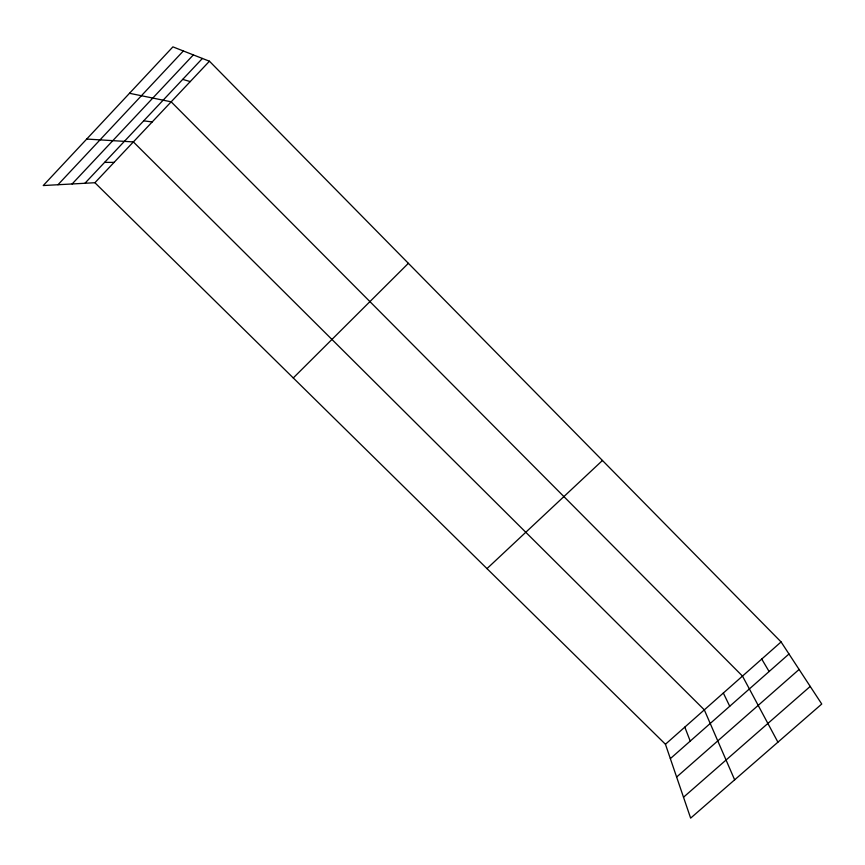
<?xml version="1.0" encoding="UTF-8"?>
<svg xmlns="http://www.w3.org/2000/svg" width="865" height="865" viewBox="0 0 865 865"><rect width="100%" height="100%" fill="white"/><g stroke="black" fill="none" stroke-linecap="round" stroke-linejoin="round"><path stroke-width="1.3" d="M57.977 184.732L183.348 50.97M72.119 183.964L193.349 54.895M84.943 183.261L202.41 58.452M94.912 182.72L209.438 61.22L781.084 641.938L821.75 704.024L690.638 818.128L665.445 744.257L94.912 182.72L43.25 185.542L172.903 46.872L209.438 61.22M293.267 377.951L408.377 263.317M486.984 568.619L602.462 460.472M665.445 744.257L781.084 641.938M670.353 758.627L788.988 653.994M676.625 777.04L799.109 669.445M683.512 797.227L810.224 686.421M104.589 162.382L114.072 162.382M86.716 139.06L133.372 141.914L704.315 709.862L734.645 779.83M143.698 120.841L152.208 121.933M129.501 93.29L171.162 101.821L742.484 676.095L777.916 742.17M182.71 79.385L190.246 81.58M761.73 659.065L769.115 671.521M723.345 693.027L729.736 706.251M684.821 727.108L690.216 741.1"/></g></svg>
